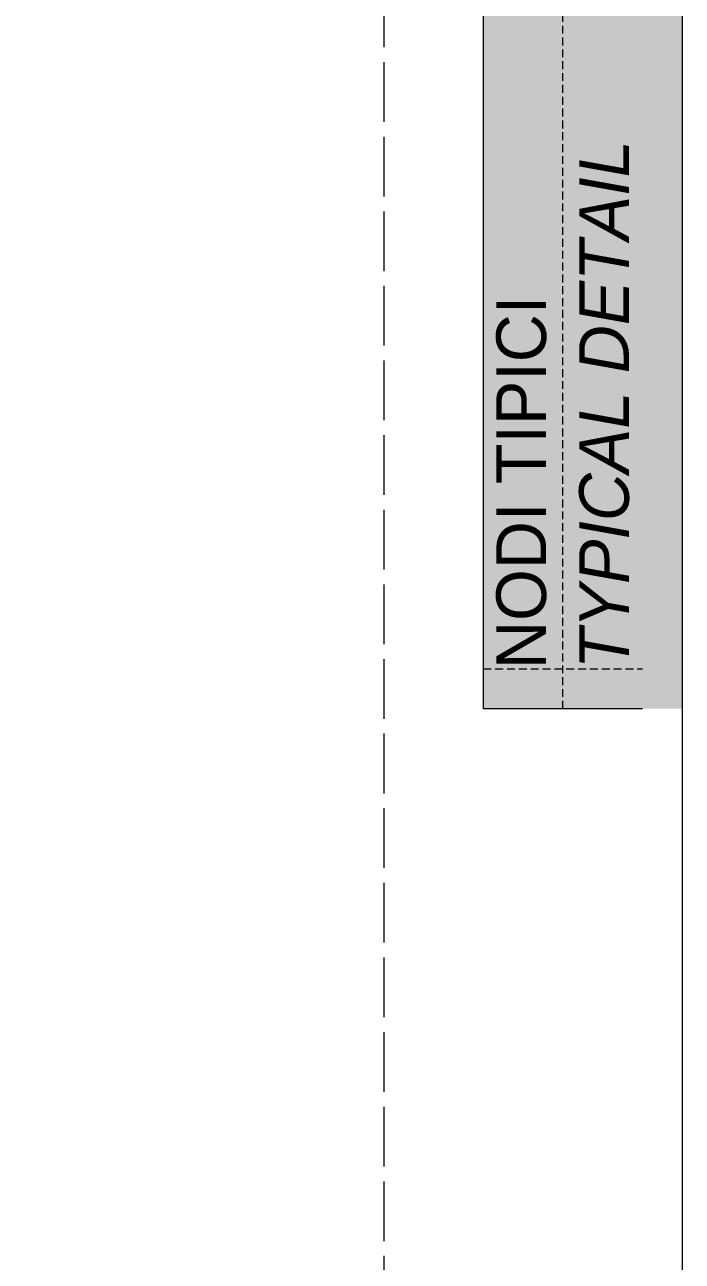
# Model space of a CAD drawing. Header units: millimetres. Extents: x -8 to 2550, y -393 to 1062.
# Drawn here: x 176.9 to 210, y -313.8 to -251.6 of the extents above; entities that cross this region are included whole.
import ezdxf

# ---------------------------------------------------------------- set-up
doc = ezdxf.new("R2010")
doc.units = ezdxf.units.MM
doc.header["$LTSCALE"] = 0.25
doc.header["$MEASUREMENT"] = 0
for name, pattern in [('ACAD_ISO02W100', [15, 12, -3]), ('DOT2', [0.125, 0, -0.125]), ('HIDDEN', [9.525, 6.35, -3.175])]:
    doc.linetypes.add(name, pattern=pattern)
doc.layers.add('01_Fill Border Red', color=7, linetype='Continuous', lineweight=20, true_color=0xe2001a)
doc.layers.add('01_Text [White]', color=7, linetype='Continuous', lineweight=25, true_color=0xffffff)
doc.layers.add('02_Block Frame', color=7, linetype='Continuous', lineweight=5, true_color=0xe2001a, plot=False)
doc.layers.add('02_Layout Grid', color=252, linetype='DOT2', lineweight=5, plot=False, transparency=0.5)
doc.styles.add('ALUK Main&Secondary Titles', font='GOTHIC.TTF')

msp = doc.modelspace()

# ---------------------------------------------------------------- hatches: boundary and pattern name
at = {"layer": '01_Fill Border Red', "ltscale": 0.25}
h = msp.add_hatch(color=256, dxfattribs=at)
h.dxf.hatch_style = 1
h.paths.add_polyline_path([(200, -286), (200, -96), (210, -96), (210, -286)])

# ---------------------------------------------------------------- linework, layer by layer
at = {"layer": '02_Block Frame'}
for p, q in [((200, -286), (200, -96)), ((208, -286), (200, -286))]:
    msp.add_line(p, q, dxfattribs=at)
msp.add_lwpolyline([(0, -393), (0, -96), (210, -96), (210, -393)], close=True, dxfattribs=at)
at = {"layer": '02_Block Frame', "linetype": 'ACAD_ISO02W100'}
msp.add_lwpolyline([(18, -378), (18, -111), (195, -111), (195, -378)], close=True, dxfattribs=at)
at = {"layer": '02_Layout Grid', "linetype": 'HIDDEN', "ltscale": 0.25}
for p, q in [((204, -286), (204, -96)), ((200, -284), (208, -284))]:
    msp.add_line(p, q, dxfattribs=at)

# ---------------------------------------------------------------- texts
at = {"layer": '01_Text [White]', "insert": (204, -284), "char_height": 2.5, "attachment_point": 4, "rotation": 90, "style": 'ALUK Main&Secondary Titles'}
msp.add_mtext_dynamic_manual_height_columns('{\\fPoppins|b0|i0|c0|p2;NODI TIPICI\\P\\fPoppins|b0|i1|c0|p2;TYPICAL DETAIL}', width=120.62971, gutter_width=15, heights=[0], dxfattribs=at)

doc.saveas('drawing.dxf')
